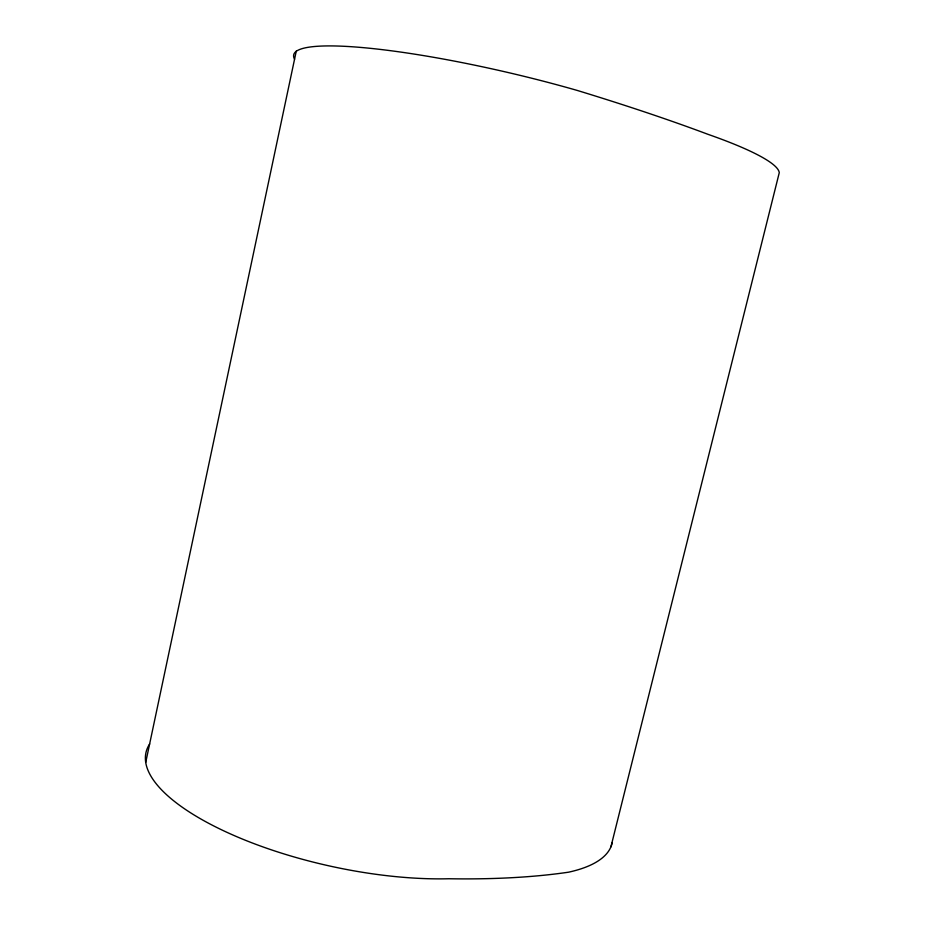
<?xml version="1.0" encoding="UTF-8"?>
<svg xmlns="http://www.w3.org/2000/svg" width="925" height="925" viewBox="0 0 925 925"><rect width="100%" height="100%" fill="white"/><g stroke="black" fill="none" stroke-linecap="round" stroke-linejoin="round"><path stroke-width="1.39" d="M145.734 762.373L296.289 51.025M610.916 846.861L779.266 172.709A208.322 29.577 12.8 0 0 708.168 134.391A483.902 60.125 13.8 0 0 577.269 90.442A215.548 31.67 13.2 0 0 294.589 59.246M149.677 743.92A204.437 71.237 12.4 0 0 229.562 833.518A204.437 71.237 12.4 0 0 448.833 878.75A461.459 136.796 11 0 0 568.597 872.183A197.927 66.785 13.5 0 0 612.153 842.952"/></g></svg>
